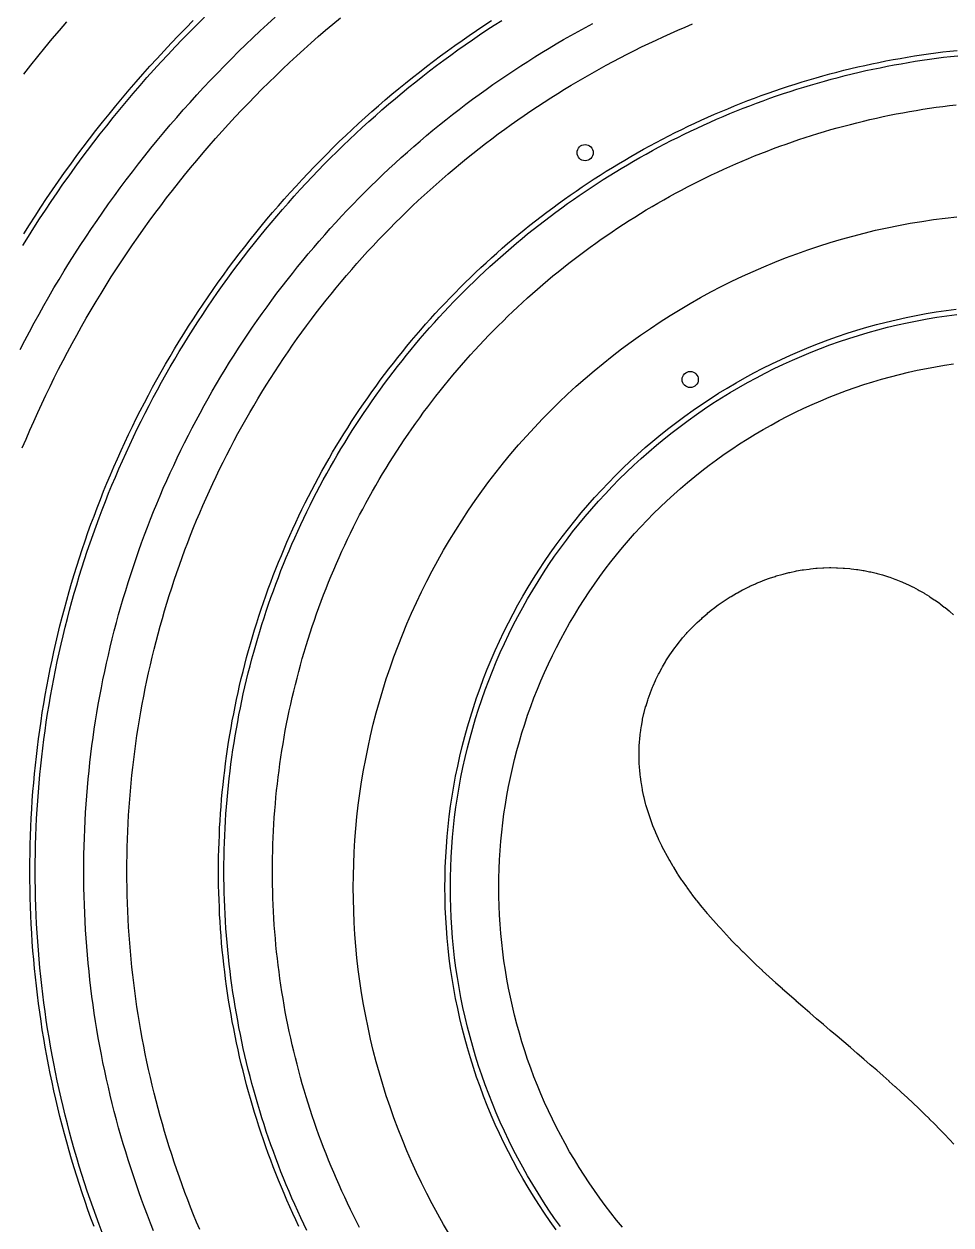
# Model space of a CAD drawing. Header units: metres. Extents: x 10 to 1210, y 10 to 2773.
# Drawn here: x 270.9 to 442.9, y 394.4 to 617 of the extents above; entities that cross this region are included whole.
import ezdxf

# ---------------------------------------------------------------- set-up
doc = ezdxf.new("R2010")
doc.units = ezdxf.units.M
for name, color, linetype in [('ACIKLIK', 5, 'Continuous'), ('ASKI_DELIK', 6, 'Continuous'), ('CAM_SABLON', 4, 'Continuous'), ('DIS_KENAR_V91_Z3', 1, 'Continuous'), ('LAMBA_T4_Z4', 3, 'Continuous')]:
    doc.layers.add(name, color=color, linetype=linetype)

msp = doc.modelspace()

# ---------------------------------------------------------------- linework, layer by layer
at = {"layer": 'ACIKLIK'}
for points in [[(270.22, 556.7), (271.07, 558.35), (271.93, 560), (272.81, 561.63), (273.71, 563.26), (274.61, 564.89), (275.54, 566.5), (276.47, 568.11), (277.42, 569.7), (278.39, 571.29), (279.37, 572.87), (280.36, 574.44), (281.36, 576.01), (282.38, 577.56), (283.42, 579.11), (284.46, 580.64), (285.52, 582.17), (286.59, 583.69), (287.68, 585.2), (288.78, 586.7), (289.89, 588.19), (291.02, 589.67), (292.15, 591.14), (293.3, 592.6), (294.47, 594.05), (295.64, 595.48), (296.83, 596.91), (298.03, 598.33), (299.25, 599.74), (300.47, 601.14), (301.71, 602.52), (302.96, 603.9), (304.22, 605.27), (305.5, 606.62), (306.78, 607.96), (308.08, 609.29), (309.39, 610.61), (310.71, 611.92), (312.04, 613.22), (313.38, 614.5), (314.73, 615.78), (316.1, 617.04), (317.48, 618.29)], [(294.96, 393.32), (294.39, 394.76), (293.82, 396.21), (293.27, 397.66), (292.73, 399.12), (292.21, 400.58), (291.7, 402.05), (291.2, 403.52), (290.71, 405), (290.24, 406.47), (289.78, 407.96), (289.33, 409.45), (288.9, 410.94), (288.47, 412.43), (288.07, 413.93), (287.67, 415.43), (287.29, 416.94), (286.92, 418.45), (286.56, 419.96), (286.22, 421.47), (285.89, 422.99), (285.57, 424.51), (285.27, 426.04), (284.98, 427.56), (284.7, 429.09), (284.44, 430.62), (284.19, 432.15), (283.96, 433.69), (283.73, 435.23), (283.52, 436.77), (283.33, 438.31), (283.14, 439.85), (282.98, 441.39), (282.82, 442.94), (282.68, 444.49), (282.55, 446.03), (282.43, 447.58), (282.33, 449.13), (282.24, 450.68), (282.17, 452.24), (282.11, 453.79), (282.06, 455.34), (282.03, 456.89), (282.01, 458.45), (282, 460), (282.01, 461.55), (282.03, 463.11), (282.06, 464.66), (282.11, 466.21), (282.17, 467.76), (282.24, 469.32), (282.33, 470.87), (282.43, 472.42), (282.55, 473.97), (282.68, 475.51), (282.82, 477.06), (282.98, 478.61), (283.14, 480.15), (283.33, 481.69), (283.52, 483.23), (283.73, 484.77), (283.96, 486.31), (284.19, 487.85), (284.44, 489.38), (284.7, 490.91), (284.98, 492.44), (285.27, 493.96), (285.57, 495.49), (285.89, 497.01), (286.22, 498.53), (286.56, 500.04), (286.92, 501.55), (287.29, 503.06), (287.67, 504.57), (288.07, 506.07), (288.47, 507.57), (288.9, 509.06), (289.33, 510.55), (289.78, 512.04), (290.24, 513.53), (290.71, 515), (291.2, 516.48), (291.7, 517.95), (292.21, 519.42), (292.73, 520.88), (293.27, 522.34), (293.82, 523.79), (294.39, 525.24), (294.96, 526.68), (295.55, 528.12), (296.15, 529.55), (296.76, 530.98), (297.39, 532.4), (298.03, 533.82), (298.68, 535.23), (299.34, 536.63), (300.01, 538.03), (300.7, 539.42), (301.4, 540.81), (302.11, 542.19), (302.84, 543.57), (303.57, 544.93), (304.32, 546.3), (305.08, 547.65), (305.85, 549), (306.63, 550.34), (307.42, 551.68), (308.23, 553), (309.05, 554.33), (309.88, 555.64), (310.72, 556.95), (311.57, 558.24), (312.43, 559.54), (313.31, 560.82), (314.19, 562.1), (315.09, 563.36), (316, 564.63), (316.91, 565.88), (317.84, 567.12), (318.78, 568.36), (319.73, 569.59), (320.7, 570.81), (321.67, 572.02), (322.65, 573.22), (323.64, 574.42), (324.65, 575.6), (325.66, 576.78), (326.69, 577.95), (327.72, 579.11), (328.76, 580.25), (329.82, 581.4), (330.88, 582.53), (331.96, 583.65), (333.04, 584.76), (334.14, 585.86), (335.24, 586.96), (336.35, 588.04), (337.47, 589.12), (338.6, 590.18), (339.75, 591.24), (340.89, 592.28), (342.05, 593.31), (343.22, 594.34), (344.4, 595.35), (345.58, 596.36), (346.78, 597.35), (347.98, 598.33), (349.19, 599.3), (350.41, 600.27), (351.64, 601.22), (352.88, 602.16), (354.12, 603.09), (355.37, 604), (356.64, 604.91), (357.9, 605.81), (359.18, 606.69), (360.46, 607.57), (361.76, 608.43), (363.05, 609.28), (364.36, 610.12), (365.67, 610.95), (367, 611.77), (368.32, 612.58), (369.66, 613.37), (371, 614.15), (372.35, 614.92), (373.7, 615.68), (375.07, 616.43), (376.43, 617.16)], [(333.16, 393.97), (332.59, 395.08), (332.02, 396.19), (331.47, 397.31), (330.93, 398.44), (330.4, 399.57), (329.88, 400.7), (329.36, 401.84), (328.86, 402.98), (328.37, 404.13), (327.89, 405.28), (327.41, 406.43), (326.95, 407.59), (326.5, 408.75), (326.06, 409.92), (325.62, 411.09), (325.2, 412.27), (324.79, 413.44), (324.39, 414.63), (324, 415.81), (323.62, 417), (323.25, 418.19), (322.89, 419.39), (322.54, 420.58), (322.2, 421.78), (321.87, 422.99), (321.56, 424.2), (321.25, 425.41), (320.95, 426.62), (320.67, 427.83), (320.39, 429.05), (320.13, 430.27), (319.87, 431.49), (319.63, 432.71), (319.39, 433.94), (319.17, 435.17), (318.96, 436.4), (318.76, 437.63), (318.57, 438.86), (318.39, 440.1), (318.22, 441.33), (318.07, 442.57), (317.92, 443.81), (317.78, 445.05), (317.66, 446.29), (317.54, 447.54), (317.44, 448.78), (317.35, 450.02), (317.27, 451.27), (317.2, 452.52), (317.14, 453.76), (317.09, 455.01), (317.05, 456.26), (317.02, 457.5), (317.01, 458.75), (317, 460), (317.01, 461.25), (317.02, 462.5), (317.05, 463.74), (317.09, 464.99), (317.14, 466.24), (317.2, 467.48), (317.27, 468.73), (317.35, 469.98), (317.44, 471.22), (317.54, 472.46), (317.66, 473.71), (317.78, 474.95), (317.92, 476.19), (318.07, 477.43), (318.22, 478.67), (318.39, 479.9), (318.57, 481.14), (318.76, 482.37), (318.96, 483.6), (319.17, 484.83), (319.39, 486.06), (319.63, 487.29), (319.87, 488.51), (320.13, 489.73), (320.39, 490.95), (320.67, 492.17), (320.95, 493.38), (321.25, 494.59), (321.56, 495.8), (321.87, 497.01), (322.2, 498.22), (322.54, 499.42), (322.89, 500.61), (323.25, 501.81), (323.62, 503), (324, 504.19), (324.39, 505.37), (324.79, 506.56), (325.2, 507.73), (325.62, 508.91), (326.06, 510.08), (326.5, 511.25), (326.95, 512.41), (327.41, 513.57), (327.89, 514.72), (328.37, 515.87), (328.86, 517.02), (329.36, 518.16), (329.88, 519.3), (330.4, 520.43), (330.93, 521.56), (331.47, 522.69), (332.02, 523.81), (332.59, 524.92), (333.16, 526.03), (333.74, 527.13), (334.33, 528.23), (334.93, 529.33), (335.54, 530.42), (336.16, 531.5), (336.79, 532.58), (337.43, 533.65), (338.07, 534.72), (338.73, 535.78), (339.4, 536.83), (340.07, 537.88), (340.75, 538.93), (341.45, 539.96), (342.15, 541), (342.86, 542.02), (343.58, 543.04), (344.31, 544.05), (345.05, 545.06), (345.8, 546.06), (346.55, 547.05), (347.31, 548.04), (348.09, 549.02), (348.87, 549.99), (349.66, 550.96), (350.46, 551.92), (351.26, 552.87), (352.08, 553.82), (352.9, 554.75), (353.73, 555.69), (354.57, 556.61), (355.42, 557.53), (356.27, 558.43), (357.13, 559.34), (358.01, 560.23), (358.88, 561.12), (359.77, 561.99), (360.66, 562.87), (361.57, 563.73), (362.47, 564.58), (363.39, 565.43), (364.31, 566.27), (365.25, 567.1), (366.18, 567.92), (367.13, 568.74), (368.08, 569.54), (369.04, 570.34), (370.01, 571.13), (370.98, 571.91), (371.96, 572.69), (372.95, 573.45), (373.94, 574.2), (374.94, 574.95), (375.95, 575.69), (376.96, 576.42), (377.98, 577.14), (379, 577.85), (380.04, 578.55), (381.07, 579.25), (382.12, 579.93), (383.17, 580.6), (384.22, 581.27), (385.28, 581.93), (386.35, 582.57), (387.42, 583.21), (388.5, 583.84), (389.58, 584.46), (390.67, 585.07), (391.77, 585.67), (392.87, 586.26), (393.97, 586.84), (395.08, 587.41), (396.19, 587.98), (397.31, 588.53), (398.44, 589.07), (399.57, 589.6), (400.7, 590.12), (401.84, 590.64), (402.98, 591.14), (404.13, 591.63), (405.28, 592.11), (406.43, 592.59), (407.59, 593.05), (408.75, 593.5), (409.92, 593.94), (411.09, 594.38), (412.27, 594.8), (413.44, 595.21), (414.63, 595.61), (415.81, 596), (417, 596.38), (418.19, 596.75), (419.39, 597.11), (420.58, 597.46), (421.78, 597.8), (422.99, 598.13), (424.2, 598.44), (425.41, 598.75), (426.62, 599.05), (427.83, 599.33), (429.05, 599.61), (430.27, 599.87), (431.49, 600.13), (432.71, 600.37), (433.94, 600.61), (435.17, 600.83), (436.4, 601.04), (437.63, 601.24), (438.86, 601.43), (440.1, 601.61), (441.33, 601.78), (442.57, 601.93), (443.81, 602.08)], [(381.93, 394.01), (380.84, 395.33), (379.78, 396.67), (378.73, 398.02), (377.72, 399.4), (376.72, 400.79), (375.76, 402.2), (374.81, 403.63), (373.89, 405.07), (373, 406.53), (372.13, 408), (371.29, 409.49), (370.47, 410.99), (369.68, 412.51), (368.92, 414.04), (368.18, 415.58), (367.47, 417.14), (366.79, 418.71), (366.14, 420.29), (365.51, 421.88), (364.91, 423.48), (364.34, 425.09), (363.8, 426.72), (363.28, 428.35), (362.8, 429.99), (362.34, 431.64), (361.91, 433.29), (361.51, 434.96), (361.14, 436.62), (360.8, 438.3), (360.49, 439.98), (360.21, 441.67), (359.95, 443.36), (359.73, 445.06), (359.54, 446.76), (359.37, 448.46), (359.24, 450.16), (359.14, 451.87), (359.06, 453.58), (359.02, 455.29), (359, 457), (359.02, 458.71), (359.06, 460.42), (359.14, 462.13), (359.24, 463.84), (359.37, 465.54), (359.54, 467.24), (359.73, 468.94), (359.95, 470.64), (360.21, 472.33), (360.49, 474.02), (360.8, 475.7), (361.14, 477.38), (361.51, 479.04), (361.91, 480.71), (362.34, 482.36), (362.8, 484.01), (363.28, 485.65), (363.8, 487.28), (364.34, 488.91), (364.91, 490.52), (365.51, 492.12), (366.14, 493.71), (366.79, 495.29), (367.47, 496.86), (368.18, 498.42), (368.92, 499.96), (369.68, 501.49), (370.47, 503.01), (371.29, 504.51), (372.13, 506), (373, 507.47), (373.89, 508.93), (374.81, 510.37), (375.76, 511.8), (376.72, 513.21), (377.72, 514.6), (378.73, 515.98), (379.78, 517.33), (380.84, 518.67), (381.93, 519.99), (383.04, 521.29), (384.17, 522.57), (385.33, 523.84), (386.51, 525.08), (387.7, 526.3), (388.92, 527.49), (390.16, 528.67), (391.43, 529.83), (392.71, 530.96), (394.01, 532.07), (395.33, 533.16), (396.67, 534.22), (398.02, 535.27), (399.4, 536.28), (400.79, 537.28), (402.2, 538.24), (403.63, 539.19), (405.07, 540.11), (406.53, 541), (408, 541.87), (409.49, 542.71), (410.99, 543.53), (412.51, 544.32), (414.04, 545.08), (415.58, 545.82), (417.14, 546.53), (418.71, 547.21), (420.29, 547.86), (421.88, 548.49), (423.48, 549.09), (425.09, 549.66), (426.72, 550.2), (428.35, 550.72), (429.99, 551.2), (431.64, 551.66), (433.29, 552.09), (434.96, 552.49), (436.62, 552.86), (438.3, 553.2), (439.98, 553.51), (441.67, 553.79), (443.36, 554.05)]]:
    msp.add_lwpolyline(points, dxfattribs=at)
at = {"layer": 'ASKI_DELIK'}
for centre in [(375, 593.19), (394.5, 551.14)]:
    msp.add_circle(centre, 1.5, dxfattribs=at)
at = {"layer": 'CAM_SABLON'}
for points in [[(270.71, 575.99), (271.73, 577.64), (272.77, 579.28), (273.82, 580.91), (274.88, 582.53), (275.95, 584.14), (277.04, 585.74), (278.15, 587.33), (279.27, 588.92), (280.4, 590.49), (281.54, 592.05), (282.7, 593.6), (283.88, 595.14), (285.06, 596.68), (286.26, 598.2), (287.47, 599.71), (288.7, 601.21), (289.94, 602.7), (291.19, 604.18), (292.45, 605.64), (293.73, 607.1), (295.02, 608.55), (296.32, 609.98), (297.64, 611.4), (298.97, 612.81), (300.31, 614.21), (301.66, 615.6), (303.02, 616.98), (304.4, 618.34)], [(285.42, 392.99), (284.84, 394.51), (284.28, 396.04), (283.73, 397.58), (283.19, 399.12), (282.66, 400.66), (282.15, 402.21), (281.66, 403.77), (281.17, 405.33), (280.7, 406.89), (280.24, 408.46), (279.8, 410.03), (279.37, 411.6), (278.96, 413.18), (278.55, 414.76), (278.17, 416.35), (277.79, 417.93), (277.43, 419.53), (277.09, 421.12), (276.75, 422.72), (276.44, 424.32), (276.13, 425.92), (275.84, 427.53), (275.56, 429.14), (275.3, 430.75), (275.05, 432.36), (274.82, 433.97), (274.6, 435.59), (274.39, 437.21), (274.2, 438.83), (274.02, 440.45), (273.86, 442.08), (273.71, 443.7), (273.58, 445.33), (273.46, 446.96), (273.35, 448.58), (273.26, 450.21), (273.18, 451.84), (273.11, 453.47), (273.06, 455.1), (273.03, 456.74), (273.01, 458.37), (273, 460), (273.01, 461.63), (273.03, 463.26), (273.06, 464.9), (273.11, 466.53), (273.18, 468.16), (273.26, 469.79), (273.35, 471.42), (273.46, 473.04), (273.58, 474.67), (273.71, 476.3), (273.86, 477.92), (274.02, 479.55), (274.2, 481.17), (274.39, 482.79), (274.6, 484.41), (274.82, 486.03), (275.05, 487.64), (275.3, 489.25), (275.56, 490.86), (275.84, 492.47), (276.13, 494.08), (276.44, 495.68), (276.75, 497.28), (277.09, 498.88), (277.43, 500.47), (277.79, 502.07), (278.17, 503.65), (278.55, 505.24), (278.96, 506.82), (279.37, 508.4), (279.8, 509.97), (280.24, 511.54), (280.7, 513.11), (281.17, 514.67), (281.66, 516.23), (282.15, 517.79), (282.66, 519.34), (283.19, 520.88), (283.73, 522.42), (284.28, 523.96), (284.84, 525.49), (285.42, 527.01), (286.01, 528.54), (286.62, 530.05), (287.23, 531.56), (287.87, 533.07), (288.51, 534.57), (289.17, 536.06), (289.84, 537.55), (290.52, 539.03), (291.22, 540.51), (291.93, 541.98), (292.65, 543.44), (293.38, 544.9), (294.13, 546.35), (294.89, 547.79), (295.66, 549.23), (296.45, 550.66), (297.24, 552.08), (298.05, 553.5), (298.88, 554.91), (299.71, 556.31), (300.56, 557.71), (301.42, 559.09), (302.29, 560.47), (303.17, 561.85), (304.06, 563.21), (304.97, 564.57), (305.89, 565.92), (306.82, 567.26), (307.76, 568.59), (308.71, 569.92), (309.68, 571.23), (310.66, 572.54), (311.64, 573.84), (312.64, 575.13), (313.65, 576.41), (314.67, 577.68), (315.71, 578.95), (316.75, 580.2), (317.8, 581.45), (318.87, 582.68), (319.95, 583.91), (321.03, 585.13), (322.13, 586.34), (323.24, 587.53), (324.36, 588.72), (325.48, 589.9), (326.62, 591.07), (327.77, 592.23), (328.93, 593.38), (330.1, 594.52), (331.28, 595.64), (332.47, 596.76), (333.66, 597.87), (334.87, 598.97), (336.09, 600.05), (337.32, 601.13), (338.55, 602.2), (339.8, 603.25), (341.05, 604.29), (342.32, 605.33), (343.59, 606.35), (344.87, 607.36), (346.16, 608.36), (347.46, 609.34), (348.77, 610.32), (350.08, 611.29), (351.41, 612.24), (352.74, 613.18), (354.08, 614.11), (355.43, 615.03), (356.79, 615.94), (358.15, 616.83), (359.53, 617.71)], [(323.38, 393.37), (322.81, 394.56), (322.24, 395.76), (321.69, 396.97), (321.14, 398.18), (320.61, 399.39), (320.08, 400.61), (319.57, 401.83), (319.07, 403.06), (318.58, 404.29), (318.1, 405.53), (317.63, 406.77), (317.17, 408.01), (316.72, 409.26), (316.28, 410.51), (315.85, 411.77), (315.44, 413.03), (315.04, 414.29), (314.64, 415.56), (314.26, 416.83), (313.89, 418.1), (313.53, 419.38), (313.18, 420.66), (312.84, 421.94), (312.52, 423.23), (312.2, 424.52), (311.9, 425.81), (311.6, 427.1), (311.32, 428.4), (311.05, 429.7), (310.79, 431), (310.55, 432.3), (310.31, 433.61), (310.08, 434.91), (309.87, 436.22), (309.67, 437.53), (309.48, 438.85), (309.3, 440.16), (309.13, 441.48), (308.98, 442.79), (308.83, 444.11), (308.7, 445.43), (308.58, 446.75), (308.47, 448.07), (308.37, 449.4), (308.28, 450.72), (308.21, 452.04), (308.14, 453.37), (308.09, 454.7), (308.05, 456.02), (308.02, 457.35), (308.01, 458.67), (308, 460), (308.01, 461.33), (308.02, 462.65), (308.05, 463.98), (308.09, 465.3), (308.14, 466.63), (308.21, 467.96), (308.28, 469.28), (308.37, 470.6), (308.47, 471.93), (308.58, 473.25), (308.7, 474.57), (308.83, 475.89), (308.98, 477.21), (309.13, 478.52), (309.3, 479.84), (309.48, 481.15), (309.67, 482.47), (309.87, 483.78), (310.08, 485.09), (310.31, 486.39), (310.55, 487.7), (310.79, 489), (311.05, 490.3), (311.32, 491.6), (311.6, 492.9), (311.9, 494.19), (312.2, 495.48), (312.52, 496.77), (312.84, 498.06), (313.18, 499.34), (313.53, 500.62), (313.89, 501.9), (314.26, 503.17), (314.64, 504.44), (315.04, 505.71), (315.44, 506.97), (315.85, 508.23), (316.28, 509.49), (316.72, 510.74), (317.17, 511.99), (317.63, 513.23), (318.1, 514.47), (318.58, 515.71), (319.07, 516.94), (319.57, 518.17), (320.08, 519.39), (320.61, 520.61), (321.14, 521.82), (321.69, 523.03), (322.24, 524.24), (322.81, 525.44), (323.38, 526.63), (323.97, 527.82), (324.57, 529.01), (325.17, 530.19), (325.79, 531.36), (326.42, 532.53), (327.06, 533.69), (327.71, 534.85), (328.36, 536), (329.03, 537.15), (329.71, 538.29), (330.4, 539.42), (331.1, 540.55), (331.8, 541.67), (332.52, 542.79), (333.25, 543.89), (333.99, 545), (334.73, 546.09), (335.49, 547.18), (336.25, 548.27), (337.03, 549.34), (337.81, 550.41), (338.61, 551.48), (339.41, 552.53), (340.22, 553.58), (341.04, 554.62), (341.87, 555.66), (342.71, 556.68), (343.56, 557.7), (344.42, 558.72), (345.28, 559.72), (346.16, 560.72), (347.04, 561.71), (347.93, 562.69), (348.83, 563.66), (349.74, 564.63), (350.66, 565.59), (351.59, 566.54), (352.52, 567.48), (353.46, 568.41), (354.41, 569.34), (355.37, 570.26), (356.34, 571.17), (357.31, 572.07), (358.29, 572.96), (359.28, 573.84), (360.28, 574.72), (361.28, 575.58), (362.3, 576.44), (363.32, 577.29), (364.34, 578.13), (365.38, 578.96), (366.42, 579.78), (367.47, 580.59), (368.52, 581.39), (369.59, 582.19), (370.66, 582.97), (371.73, 583.75), (372.82, 584.51), (373.91, 585.27), (375, 586.01), (376.11, 586.75), (377.21, 587.48), (378.33, 588.2), (379.45, 588.9), (380.58, 589.6), (381.71, 590.29), (382.85, 590.97), (384, 591.64), (385.15, 592.29), (386.31, 592.94), (387.47, 593.58), (388.64, 594.21), (389.81, 594.83), (390.99, 595.43), (392.18, 596.03), (393.37, 596.62), (394.56, 597.19), (395.76, 597.76), (396.97, 598.31), (398.18, 598.86), (399.39, 599.39), (400.61, 599.92), (401.83, 600.43), (403.06, 600.93), (404.29, 601.42), (405.53, 601.9), (406.77, 602.37), (408.01, 602.83), (409.26, 603.28), (410.51, 603.72), (411.77, 604.15), (413.03, 604.56), (414.29, 604.96), (415.56, 605.36), (416.83, 605.74), (418.1, 606.11), (419.38, 606.47), (420.66, 606.82), (421.94, 607.16), (423.23, 607.48), (424.52, 607.8), (425.81, 608.1), (427.1, 608.4), (428.4, 608.68), (429.7, 608.95), (431, 609.21), (432.3, 609.45), (433.61, 609.69), (434.91, 609.92), (436.22, 610.13), (437.53, 610.33), (438.85, 610.52), (440.16, 610.7), (441.48, 610.87), (442.79, 611.02), (444.11, 611.17)], [(370.44, 394.11), (369.35, 395.63), (368.29, 397.17), (367.26, 398.72), (366.26, 400.3), (365.28, 401.89), (364.34, 403.5), (363.42, 405.13), (362.53, 406.77), (361.66, 408.42), (360.83, 410.09), (360.03, 411.78), (359.25, 413.48), (358.51, 415.19), (357.79, 416.92), (357.11, 418.65), (356.45, 420.4), (355.83, 422.16), (355.24, 423.94), (354.68, 425.72), (354.15, 427.51), (353.65, 429.31), (353.18, 431.11), (352.74, 432.93), (352.34, 434.75), (351.97, 436.58), (351.63, 438.42), (351.32, 440.26), (351.04, 442.11), (350.8, 443.96), (350.59, 445.82), (350.41, 447.67), (350.26, 449.54), (350.15, 451.4), (350.07, 453.27), (350.02, 455.13), (350, 457), (350.02, 458.87), (350.07, 460.73), (350.15, 462.6), (350.26, 464.46), (350.41, 466.33), (350.59, 468.18), (350.8, 470.04), (351.04, 471.89), (351.32, 473.74), (351.63, 475.58), (351.97, 477.42), (352.34, 479.25), (352.74, 481.07), (353.18, 482.89), (353.65, 484.69), (354.15, 486.49), (354.68, 488.28), (355.24, 490.06), (355.83, 491.84), (356.45, 493.6), (357.11, 495.35), (357.79, 497.08), (358.51, 498.81), (359.25, 500.52), (360.03, 502.22), (360.83, 503.91), (361.66, 505.58), (362.53, 507.23), (363.42, 508.87), (364.34, 510.5), (365.28, 512.11), (366.26, 513.7), (367.26, 515.28), (368.29, 516.83), (369.35, 518.37), (370.44, 519.89), (371.55, 521.39), (372.68, 522.88), (373.85, 524.34), (375.03, 525.78), (376.25, 527.2), (377.48, 528.6), (378.75, 529.97), (380.03, 531.33), (381.34, 532.66), (382.67, 533.97), (384.03, 535.25), (385.4, 536.52), (386.8, 537.75), (388.22, 538.97), (389.66, 540.15), (391.12, 541.32), (392.61, 542.45), (394.11, 543.56), (395.63, 544.65), (397.17, 545.71), (398.72, 546.74), (400.3, 547.74), (401.89, 548.72), (403.5, 549.66), (405.13, 550.58), (406.77, 551.47), (408.42, 552.34), (410.09, 553.17), (411.78, 553.97), (413.48, 554.75), (415.19, 555.49), (416.92, 556.21), (418.65, 556.89), (420.4, 557.55), (422.16, 558.17), (423.94, 558.76), (425.72, 559.32), (427.51, 559.85), (429.31, 560.35), (431.11, 560.82), (432.93, 561.26), (434.75, 561.66), (436.58, 562.03), (438.42, 562.37), (440.26, 562.68), (442.11, 562.96), (443.96, 563.2)]]:
    msp.add_lwpolyline(points, dxfattribs=at)
at = {"layer": 'DIS_KENAR_V91_Z3'}
for points in [[(270.6, 538.45), (271.3, 540.1), (272, 541.74), (272.72, 543.38), (273.46, 545.01), (274.21, 546.64), (274.97, 548.25), (275.75, 549.87), (276.54, 551.47), (277.34, 553.07), (278.16, 554.66), (279, 556.24), (279.84, 557.82), (280.7, 559.39), (281.58, 560.95), (282.46, 562.5), (283.37, 564.05), (284.28, 565.58), (285.21, 567.11), (286.15, 568.63), (287.1, 570.15), (288.07, 571.65), (289.05, 573.15), (290.05, 574.63), (291.05, 576.11), (292.07, 577.58), (293.11, 579.04), (294.15, 580.5), (295.21, 581.94), (296.28, 583.37), (297.36, 584.8), (298.46, 586.21), (299.57, 587.62), (300.69, 589.01), (301.82, 590.4), (302.96, 591.77), (304.12, 593.14), (305.28, 594.49), (306.46, 595.84), (307.66, 597.17), (308.86, 598.5), (310.07, 599.81), (311.3, 601.11), (312.54, 602.4), (313.78, 603.69), (315.04, 604.96), (316.31, 606.22), (317.6, 607.46), (318.89, 608.7), (320.19, 609.93), (321.5, 611.14), (322.83, 612.34), (324.16, 613.54), (325.51, 614.72), (326.86, 615.88), (328.23, 617.04), (329.6, 618.18)], [(270.88, 607.76), (272.17, 609.4), (273.48, 611.04), (274.81, 612.66), (276.15, 614.27), (277.5, 615.87), (278.87, 617.45)], [(303.51, 393.58), (302.94, 394.94), (302.38, 396.32), (301.83, 397.69), (301.29, 399.08), (300.77, 400.46), (300.25, 401.86), (299.75, 403.25), (299.26, 404.65), (298.78, 406.06), (298.32, 407.47), (297.87, 408.88), (297.43, 410.3), (297, 411.72), (296.59, 413.14), (296.18, 414.57), (295.79, 416), (295.41, 417.44), (295.05, 418.87), (294.7, 420.31), (294.36, 421.76), (294.03, 423.21), (293.71, 424.66), (293.41, 426.11), (293.12, 427.56), (292.85, 429.02), (292.58, 430.48), (292.33, 431.94), (292.09, 433.41), (291.87, 434.87), (291.65, 436.34), (291.45, 437.81), (291.27, 439.28), (291.09, 440.76), (290.93, 442.23), (290.78, 443.71), (290.65, 445.18), (290.52, 446.66), (290.41, 448.14), (290.32, 449.62), (290.23, 451.1), (290.16, 452.58), (290.1, 454.07), (290.06, 455.55), (290.03, 457.03), (290.01, 458.52), (290, 460), (290.01, 461.48), (290.03, 462.97), (290.06, 464.45), (290.1, 465.93), (290.16, 467.42), (290.23, 468.9), (290.32, 470.38), (290.41, 471.86), (290.52, 473.34), (290.65, 474.82), (290.78, 476.29), (290.93, 477.77), (291.09, 479.24), (291.27, 480.72), (291.45, 482.19), (291.65, 483.66), (291.87, 485.13), (292.09, 486.59), (292.33, 488.06), (292.58, 489.52), (292.85, 490.98), (293.12, 492.44), (293.41, 493.89), (293.71, 495.34), (294.03, 496.79), (294.36, 498.24), (294.7, 499.69), (295.05, 501.13), (295.41, 502.56), (295.79, 504), (296.18, 505.43), (296.59, 506.86), (297, 508.28), (297.43, 509.7), (297.87, 511.12), (298.32, 512.53), (298.78, 513.94), (299.26, 515.35), (299.75, 516.75), (300.25, 518.14), (300.77, 519.54), (301.29, 520.92), (301.83, 522.31), (302.38, 523.68), (302.94, 525.06), (303.51, 526.42), (304.1, 527.79), (304.7, 529.15), (305.31, 530.5), (305.93, 531.85), (306.56, 533.19), (307.21, 534.52), (307.86, 535.85), (308.53, 537.18), (309.21, 538.5), (309.9, 539.81), (310.6, 541.12), (311.31, 542.42), (312.04, 543.71), (312.78, 545), (313.52, 546.28), (314.28, 547.56), (315.05, 548.82), (315.83, 550.09), (316.62, 551.34), (317.43, 552.59), (318.24, 553.83), (319.06, 555.06), (319.9, 556.29), (320.74, 557.51), (321.6, 558.72), (322.47, 559.92), (323.34, 561.12), (324.23, 562.31), (325.13, 563.49), (326.04, 564.66), (326.96, 565.83), (327.89, 566.98), (328.82, 568.13), (329.77, 569.27), (330.73, 570.41), (331.7, 571.53), (332.68, 572.65), (333.67, 573.75), (334.66, 574.85), (335.67, 575.94), (336.69, 577.02), (337.71, 578.09), (338.75, 579.15), (339.79, 580.21), (340.85, 581.25), (341.91, 582.29), (342.98, 583.31), (344.06, 584.33), (345.15, 585.34), (346.25, 586.33), (347.35, 587.32), (348.47, 588.3), (349.59, 589.27), (350.73, 590.23), (351.87, 591.18), (353.02, 592.11), (354.17, 593.04), (355.34, 593.96), (356.51, 594.87), (357.69, 595.77), (358.88, 596.66), (360.08, 597.53), (361.28, 598.4), (362.49, 599.26), (363.71, 600.1), (364.94, 600.94), (366.17, 601.76), (367.41, 602.57), (368.66, 603.38), (369.91, 604.17), (371.18, 604.95), (372.44, 605.72), (373.72, 606.48), (375, 607.22), (376.29, 607.96), (377.58, 608.69), (378.88, 609.4), (380.19, 610.1), (381.5, 610.79), (382.82, 611.47), (384.15, 612.14), (385.48, 612.79), (386.81, 613.44), (388.15, 614.07), (389.5, 614.69), (390.85, 615.3), (392.21, 615.9), (393.58, 616.49), (394.94, 617.06)], [(349.85, 392.62), (348.75, 394.5), (347.67, 396.4), (346.63, 398.32), (345.62, 400.25), (344.65, 402.2), (343.71, 404.17), (342.81, 406.16), (341.94, 408.16), (341.1, 410.17), (340.3, 412.2), (339.54, 414.25), (338.81, 416.3), (338.12, 418.37), (337.46, 420.45), (336.84, 422.55), (336.26, 424.65), (335.71, 426.76), (335.2, 428.88), (334.73, 431.01), (334.3, 433.15), (333.9, 435.29), (333.54, 437.45), (333.22, 439.6), (332.93, 441.77), (332.68, 443.93), (332.48, 446.11), (332.3, 448.28), (332.17, 450.46), (332.08, 452.64), (332.02, 454.82), (332, 457), (332.02, 459.18), (332.08, 461.36), (332.17, 463.54), (332.3, 465.72), (332.48, 467.89), (332.68, 470.07), (332.93, 472.23), (333.22, 474.4), (333.54, 476.55), (333.9, 478.71), (334.3, 480.85), (334.73, 482.99), (335.2, 485.12), (335.71, 487.24), (336.26, 489.35), (336.84, 491.45), (337.46, 493.55), (338.12, 495.63), (338.81, 497.7), (339.54, 499.75), (340.3, 501.8), (341.1, 503.83), (341.94, 505.84), (342.81, 507.84), (343.71, 509.83), (344.65, 511.8), (345.62, 513.75), (346.63, 515.68), (347.67, 517.6), (348.75, 519.5), (349.85, 521.38), (350.99, 523.24), (352.17, 525.08), (353.37, 526.9), (354.61, 528.7), (355.87, 530.47), (357.17, 532.23), (358.5, 533.96), (359.86, 535.67), (361.24, 537.35), (362.66, 539.01), (364.11, 540.64), (365.58, 542.25), (367.08, 543.83), (368.61, 545.39), (370.17, 546.92), (371.75, 548.42), (373.36, 549.89), (374.99, 551.34), (376.65, 552.76), (378.33, 554.14), (380.04, 555.5), (381.77, 556.83), (383.53, 558.13), (385.3, 559.39), (387.1, 560.63), (388.92, 561.83), (390.76, 563.01), (392.62, 564.15), (394.5, 565.25), (396.4, 566.33), (398.32, 567.37), (400.25, 568.38), (402.2, 569.35), (404.17, 570.29), (406.16, 571.19), (408.16, 572.06), (410.17, 572.9), (412.2, 573.7), (414.25, 574.46), (416.3, 575.19), (418.37, 575.88), (420.45, 576.54), (422.55, 577.16), (424.65, 577.74), (426.76, 578.29), (428.88, 578.8), (431.01, 579.27), (433.15, 579.7), (435.29, 580.1), (437.45, 580.46), (439.6, 580.78), (441.77, 581.07), (443.93, 581.32)], [(443.38, 409.41), (442.6, 410.25), (442.53, 410.33), (441.73, 411.19), (441.66, 411.26), (440.82, 412.13), (440.75, 412.2), (439.88, 413.09), (439.82, 413.15), (438.91, 414.05), (438.85, 414.11), (437.92, 415.03), (437.86, 415.08), (436.9, 416.01), (436.84, 416.06), (435.85, 417), (435.8, 417.05), (434.78, 418), (434.73, 418.04), (433.68, 419), (433.64, 419.04), (432.57, 420.02), (432.53, 420.05), (431.43, 421.04), (431.39, 421.07), (430.27, 422.06), (429.09, 423.09), (427.9, 424.13), (426.69, 425.18), (425.47, 426.23), (424.23, 427.29), (422.98, 428.35), (421.73, 429.42), (420.47, 430.49), (419.21, 431.56), (419.2, 431.57), (417.94, 432.64), (417.93, 432.65), (416.68, 433.73), (416.66, 433.74), (415.41, 434.83), (415.4, 434.84), (414.15, 435.93), (414.13, 435.94), (412.89, 437.03), (412.87, 437.05), (411.64, 438.14), (411.61, 438.17), (410.39, 439.26), (410.36, 439.29), (409.16, 440.39), (409.12, 440.42), (407.93, 441.52), (407.89, 441.56), (406.72, 442.66), (406.68, 442.7), (405.53, 443.81), (405.48, 443.85), (404.35, 444.96), (404.3, 445.01), (403.2, 446.13), (403.14, 446.18), (402.06, 447.29), (402, 447.35), (400.95, 448.47), (400.89, 448.54), (399.86, 449.66), (399.8, 449.73), (398.8, 450.85), (398.73, 450.93), (397.77, 452.05), (397.7, 452.13), (396.77, 453.26), (396.69, 453.35), (395.76, 454.52), (395.76, 454.52), (395.68, 454.62), (394.82, 455.75), (394.75, 455.85), (393.92, 456.98), (393.84, 457.09), (393.05, 458.22), (392.97, 458.34), (392.22, 459.47), (392.14, 459.6), (391.43, 460.73), (391.35, 460.86), (390.69, 461.99), (390.6, 462.14), (389.98, 463.27), (389.9, 463.42), (389.31, 464.54), (389.23, 464.7), (388.69, 465.83), (388.62, 465.99), (388.12, 467.12), (388.04, 467.29), (387.59, 468.41), (387.52, 468.59), (387.11, 469.71), (387.04, 469.9), (386.68, 471.01), (386.61, 471.21), (386.29, 472.32), (386.23, 472.52), (385.95, 473.63), (385.9, 473.84), (385.67, 474.94), (385.63, 475.16), (385.43, 476.25), (385.4, 476.47), (385.25, 477.56), (385.22, 477.79), (385.12, 478.87), (385.1, 479.1), (385.03, 480.18), (385.02, 480.42), (385, 481.49), (385, 481.72), (385.02, 482.79), (385.03, 483.03), (385.1, 484.09), (385.12, 484.33), (385.22, 485.38), (385.25, 485.62), (385.4, 486.66), (385.44, 486.9), (385.62, 487.94), (385.67, 488.17), (385.9, 489.2), (385.96, 489.43), (386.23, 490.46), (386.3, 490.68), (386.61, 491.7), (386.68, 491.92), (387.04, 492.92), (387.12, 493.14), (387.51, 494.13), (387.6, 494.35), (388.03, 495.32), (388.13, 495.53), (388.6, 496.5), (388.71, 496.7), (389.22, 497.65), (389.33, 497.85), (389.88, 498.78), (390, 498.97), (390.58, 499.89), (390.71, 500.08), (391.33, 500.97), (391.46, 501.15), (392.12, 502.03), (392.25, 502.2), (392.94, 503.06), (393.08, 503.23), (393.81, 504.06), (393.95, 504.22), (394.71, 505.03), (394.86, 505.18), (395.65, 505.96), (395.8, 506.11), (396.62, 506.87), (396.78, 507.01), (397.62, 507.73), (397.78, 507.87), (398.65, 508.57), (398.82, 508.7), (399.71, 509.36), (399.89, 509.48), (400.8, 510.12), (400.98, 510.23), (401.92, 510.83), (402.1, 510.94), (403.05, 511.51), (403.24, 511.61), (404.21, 512.14), (404.4, 512.24), (405.39, 512.73), (405.58, 512.82), (406.58, 513.28), (406.78, 513.36), (407.8, 513.78), (408, 513.86), (409.02, 514.24), (409.22, 514.31), (410.26, 514.65), (410.46, 514.72), (411.5, 515.02), (411.72, 515.08), (412.76, 515.34), (412.97, 515.39), (414.02, 515.61), (414.24, 515.65), (415.29, 515.84), (415.5, 515.87), (416.56, 516.01), (416.78, 516.04), (417.82, 516.15), (418.05, 516.16), (419.09, 516.23), (419.31, 516.24), (420.36, 516.27), (420.58, 516.27), (421.61, 516.26), (421.84, 516.25), (422.87, 516.2), (423.09, 516.18), (424.11, 516.1), (424.33, 516.07), (425.35, 515.95), (425.57, 515.92), (426.57, 515.75), (426.79, 515.71), (427.78, 515.52), (427.99, 515.47), (428.97, 515.24), (429.18, 515.18), (430.15, 514.91), (430.36, 514.85), (431.3, 514.55), (431.51, 514.48), (432.44, 514.15), (432.65, 514.07), (433.56, 513.7), (433.76, 513.62), (434.66, 513.23), (434.85, 513.14), (435.73, 512.71), (435.92, 512.62), (436.78, 512.16), (436.96, 512.06), (437.8, 511.58), (437.98, 511.48), (438.8, 510.97), (438.97, 510.86), (439.77, 510.33), (439.93, 510.21), (440.71, 509.66), (440.86, 509.54), (441.62, 508.97), (441.77, 508.85), (442.5, 508.25), (442.64, 508.13), (443.35, 507.51)]]:
    msp.add_lwpolyline(points, dxfattribs=at)
at = {"layer": 'LAMBA_T4_Z4'}
for points in [[(270.89, 578.17), (271.92, 579.82), (272.98, 581.45), (274.04, 583.08), (275.12, 584.7), (276.22, 586.31), (277.33, 587.91), (278.45, 589.5), (279.59, 591.08), (280.74, 592.65), (281.9, 594.2), (283.08, 595.75), (284.27, 597.29), (285.48, 598.82), (286.7, 600.34), (287.93, 601.85), (289.17, 603.34), (290.43, 604.83), (291.7, 606.3), (292.98, 607.76), (294.28, 609.22), (295.59, 610.66), (296.91, 612.09), (298.24, 613.5), (299.59, 614.91), (300.95, 616.3), (302.32, 617.68)], [(283.91, 394.16), (283.34, 395.7), (282.78, 397.24), (282.24, 398.79), (281.72, 400.35), (281.2, 401.9), (280.7, 403.47), (280.21, 405.03), (279.74, 406.61), (279.28, 408.18), (278.84, 409.76), (278.41, 411.34), (277.99, 412.93), (277.58, 414.52), (277.19, 416.11), (276.82, 417.71), (276.46, 419.31), (276.11, 420.91), (275.77, 422.52), (275.45, 424.13), (275.15, 425.74), (274.86, 427.35), (274.58, 428.97), (274.31, 430.59), (274.07, 432.21), (273.83, 433.84), (273.61, 435.46), (273.4, 437.09), (273.21, 438.72), (273.03, 440.35), (272.87, 441.98), (272.72, 443.61), (272.58, 445.25), (272.46, 446.89), (272.35, 448.52), (272.26, 450.16), (272.18, 451.8), (272.11, 453.44), (272.06, 455.08), (272.03, 456.72), (272.01, 458.36), (272, 460), (272.01, 461.64), (272.03, 463.28), (272.06, 464.92), (272.11, 466.56), (272.18, 468.2), (272.26, 469.84), (272.35, 471.48), (272.46, 473.11), (272.58, 474.75), (272.72, 476.39), (272.87, 478.02), (273.03, 479.65), (273.21, 481.28), (273.4, 482.91), (273.61, 484.54), (273.83, 486.16), (274.07, 487.79), (274.31, 489.41), (274.58, 491.03), (274.86, 492.65), (275.15, 494.26), (275.45, 495.87), (275.77, 497.48), (276.11, 499.09), (276.46, 500.69), (276.82, 502.29), (277.19, 503.89), (277.58, 505.48), (277.99, 507.07), (278.41, 508.66), (278.84, 510.24), (279.28, 511.82), (279.74, 513.39), (280.21, 514.97), (280.7, 516.53), (281.2, 518.1), (281.72, 519.65), (282.24, 521.21), (282.78, 522.76), (283.34, 524.3), (283.91, 525.84), (284.49, 527.37), (285.08, 528.9), (285.69, 530.43), (286.31, 531.94), (286.95, 533.46), (287.59, 534.96), (288.25, 536.47), (288.93, 537.96), (289.61, 539.45), (290.31, 540.94), (291.03, 542.41), (291.75, 543.89), (292.49, 545.35), (293.24, 546.81), (294.01, 548.26), (294.78, 549.71), (295.57, 551.14), (296.37, 552.58), (297.19, 554), (298.01, 555.42), (298.85, 556.83), (299.7, 558.23), (300.57, 559.62), (301.44, 561.01), (302.33, 562.39), (303.23, 563.76), (304.14, 565.13), (305.06, 566.48), (306, 567.83), (306.95, 569.17), (307.9, 570.5), (308.88, 571.83), (309.86, 573.14), (310.85, 574.45), (311.85, 575.74), (312.87, 577.03), (313.9, 578.31), (314.93, 579.58), (315.98, 580.84), (317.04, 582.1), (318.11, 583.34), (319.2, 584.57), (320.29, 585.8), (321.39, 587.01), (322.51, 588.22), (323.63, 589.41), (324.76, 590.6), (325.91, 591.77), (327.06, 592.94), (328.23, 594.09), (329.4, 595.24), (330.59, 596.37), (331.78, 597.49), (332.99, 598.61), (334.2, 599.71), (335.43, 600.8), (336.66, 601.89), (337.9, 602.96), (339.16, 604.02), (340.42, 605.07), (341.69, 606.1), (342.97, 607.13), (344.26, 608.15), (345.55, 609.15), (346.86, 610.14), (348.17, 611.12), (349.5, 612.1), (350.83, 613.05), (352.17, 614), (353.52, 614.94), (354.87, 615.86), (356.24, 616.77), (357.61, 617.67)], [(321.9, 394.13), (321.34, 395.34), (320.78, 396.55), (320.23, 397.77), (319.69, 398.99), (319.16, 400.22), (318.65, 401.45), (318.14, 402.69), (317.65, 403.93), (317.16, 405.17), (316.69, 406.42), (316.23, 407.67), (315.78, 408.93), (315.34, 410.19), (314.91, 411.45), (314.49, 412.72), (314.08, 413.99), (313.69, 415.27), (313.3, 416.55), (312.93, 417.83), (312.56, 419.11), (312.21, 420.4), (311.87, 421.69), (311.54, 422.99), (311.23, 424.28), (310.92, 425.58), (310.63, 426.88), (310.34, 428.19), (310.07, 429.5), (309.81, 430.81), (309.56, 432.12), (309.32, 433.43), (309.1, 434.75), (308.88, 436.07), (308.68, 437.39), (308.49, 438.71), (308.31, 440.03), (308.14, 441.35), (307.98, 442.68), (307.84, 444.01), (307.7, 445.34), (307.58, 446.67), (307.47, 448), (307.37, 449.33), (307.29, 450.66), (307.21, 451.99), (307.15, 453.33), (307.09, 454.66), (307.05, 455.99), (307.02, 457.33), (307.01, 458.66), (307, 460), (307.01, 461.34), (307.02, 462.67), (307.05, 464.01), (307.09, 465.34), (307.15, 466.67), (307.21, 468.01), (307.29, 469.34), (307.37, 470.67), (307.47, 472), (307.58, 473.33), (307.7, 474.66), (307.84, 475.99), (307.98, 477.32), (308.14, 478.65), (308.31, 479.97), (308.49, 481.29), (308.68, 482.61), (308.88, 483.93), (309.1, 485.25), (309.32, 486.57), (309.56, 487.88), (309.81, 489.19), (310.07, 490.5), (310.34, 491.81), (310.63, 493.12), (310.92, 494.42), (311.23, 495.72), (311.54, 497.01), (311.87, 498.31), (312.21, 499.6), (312.56, 500.89), (312.93, 502.17), (313.3, 503.45), (313.69, 504.73), (314.08, 506.01), (314.49, 507.28), (314.91, 508.55), (315.34, 509.81), (315.78, 511.07), (316.23, 512.33), (316.69, 513.58), (317.16, 514.83), (317.65, 516.07), (318.14, 517.31), (318.65, 518.55), (319.16, 519.78), (319.69, 521.01), (320.23, 522.23), (320.78, 523.45), (321.34, 524.66), (321.9, 525.87), (322.48, 527.07), (323.08, 528.27), (323.68, 529.46), (324.29, 530.65), (324.91, 531.83), (325.54, 533.01), (326.18, 534.18), (326.84, 535.34), (327.5, 536.5), (328.17, 537.65), (328.85, 538.8), (329.55, 539.94), (330.25, 541.08), (330.96, 542.21), (331.68, 543.33), (332.42, 544.45), (333.16, 545.56), (333.91, 546.66), (334.67, 547.76), (335.44, 548.85), (336.22, 549.93), (337.01, 551.01), (337.81, 552.08), (338.62, 553.14), (339.43, 554.2), (340.26, 555.24), (341.1, 556.29), (341.94, 557.32), (342.8, 558.35), (343.66, 559.37), (344.53, 560.38), (345.41, 561.38), (346.3, 562.38), (347.2, 563.37), (348.1, 564.35), (349.02, 565.32), (349.94, 566.28), (350.87, 567.24), (351.81, 568.19), (352.76, 569.13), (353.72, 570.06), (354.68, 570.98), (355.65, 571.9), (356.63, 572.8), (357.62, 573.7), (358.62, 574.59), (359.62, 575.47), (360.63, 576.34), (361.65, 577.2), (362.68, 578.06), (363.71, 578.9), (364.76, 579.74), (365.8, 580.57), (366.86, 581.38), (367.92, 582.19), (368.99, 582.99), (370.07, 583.78), (371.15, 584.56), (372.24, 585.33), (373.34, 586.09), (374.44, 586.84), (375.55, 587.58), (376.67, 588.32), (377.79, 589.04), (378.92, 589.75), (380.06, 590.45), (381.2, 591.15), (382.35, 591.83), (383.5, 592.5), (384.66, 593.16), (385.82, 593.82), (386.99, 594.46), (388.17, 595.09), (389.35, 595.71), (390.54, 596.32), (391.73, 596.92), (392.93, 597.52), (394.13, 598.1), (395.34, 598.66), (396.55, 599.22), (397.77, 599.77), (398.99, 600.31), (400.22, 600.84), (401.45, 601.35), (402.69, 601.86), (403.93, 602.35), (405.17, 602.84), (406.42, 603.31), (407.67, 603.77), (408.93, 604.22), (410.19, 604.66), (411.45, 605.09), (412.72, 605.51), (413.99, 605.92), (415.27, 606.31), (416.55, 606.7), (417.83, 607.07), (419.11, 607.44), (420.4, 607.79), (421.69, 608.13), (422.99, 608.46), (424.28, 608.77), (425.58, 609.08), (426.88, 609.37), (428.19, 609.66), (429.5, 609.93), (430.81, 610.19), (432.12, 610.44), (433.43, 610.68), (434.75, 610.9), (436.07, 611.12), (437.39, 611.32), (438.71, 611.51), (440.03, 611.69), (441.35, 611.86), (442.68, 612.02), (444.01, 612.16)], [(369.63, 393.52), (368.53, 395.05), (367.46, 396.61), (366.42, 398.18), (365.41, 399.77), (364.43, 401.38), (363.47, 403), (362.54, 404.64), (361.64, 406.3), (360.77, 407.97), (359.93, 409.66), (359.12, 411.36), (358.34, 413.07), (357.59, 414.8), (356.86, 416.54), (356.17, 418.3), (355.51, 420.06), (354.88, 421.84), (354.29, 423.63), (353.72, 425.42), (353.18, 427.23), (352.68, 429.05), (352.21, 430.87), (351.77, 432.71), (351.36, 434.55), (350.98, 436.39), (350.64, 438.25), (350.33, 440.11), (350.05, 441.97), (349.81, 443.84), (349.59, 445.71), (349.41, 447.59), (349.26, 449.47), (349.15, 451.35), (349.07, 453.23), (349.02, 455.12), (349, 457), (349.02, 458.88), (349.07, 460.77), (349.15, 462.65), (349.26, 464.53), (349.41, 466.41), (349.59, 468.29), (349.81, 470.16), (350.05, 472.03), (350.33, 473.89), (350.64, 475.75), (350.98, 477.61), (351.36, 479.45), (351.77, 481.29), (352.21, 483.13), (352.68, 484.95), (353.18, 486.77), (353.72, 488.58), (354.29, 490.37), (354.88, 492.16), (355.51, 493.94), (356.17, 495.7), (356.86, 497.46), (357.59, 499.2), (358.34, 500.93), (359.12, 502.64), (359.93, 504.34), (360.77, 506.03), (361.64, 507.7), (362.54, 509.36), (363.47, 511), (364.43, 512.62), (365.41, 514.23), (366.42, 515.82), (367.46, 517.39), (368.53, 518.95), (369.63, 520.48), (370.75, 522), (371.9, 523.49), (373.07, 524.97), (374.27, 526.42), (375.49, 527.85), (376.74, 529.27), (378.01, 530.66), (379.31, 532.02), (380.63, 533.37), (381.98, 534.69), (383.34, 535.99), (384.73, 537.26), (386.15, 538.51), (387.58, 539.73), (389.03, 540.93), (390.51, 542.1), (392, 543.25), (393.52, 544.37), (395.05, 545.47), (396.61, 546.54), (398.18, 547.58), (399.77, 548.59), (401.38, 549.57), (403, 550.53), (404.64, 551.46), (406.3, 552.36), (407.97, 553.23), (409.66, 554.07), (411.36, 554.88), (413.07, 555.66), (414.8, 556.41), (416.54, 557.14), (418.3, 557.83), (420.06, 558.49), (421.84, 559.12), (423.63, 559.71), (425.42, 560.28), (427.23, 560.82), (429.05, 561.32), (430.87, 561.79), (432.71, 562.23), (434.55, 562.64), (436.39, 563.02), (438.25, 563.36), (440.11, 563.67), (441.97, 563.95), (443.84, 564.19)]]:
    msp.add_lwpolyline(points, dxfattribs=at)

doc.saveas('drawing.dxf')
